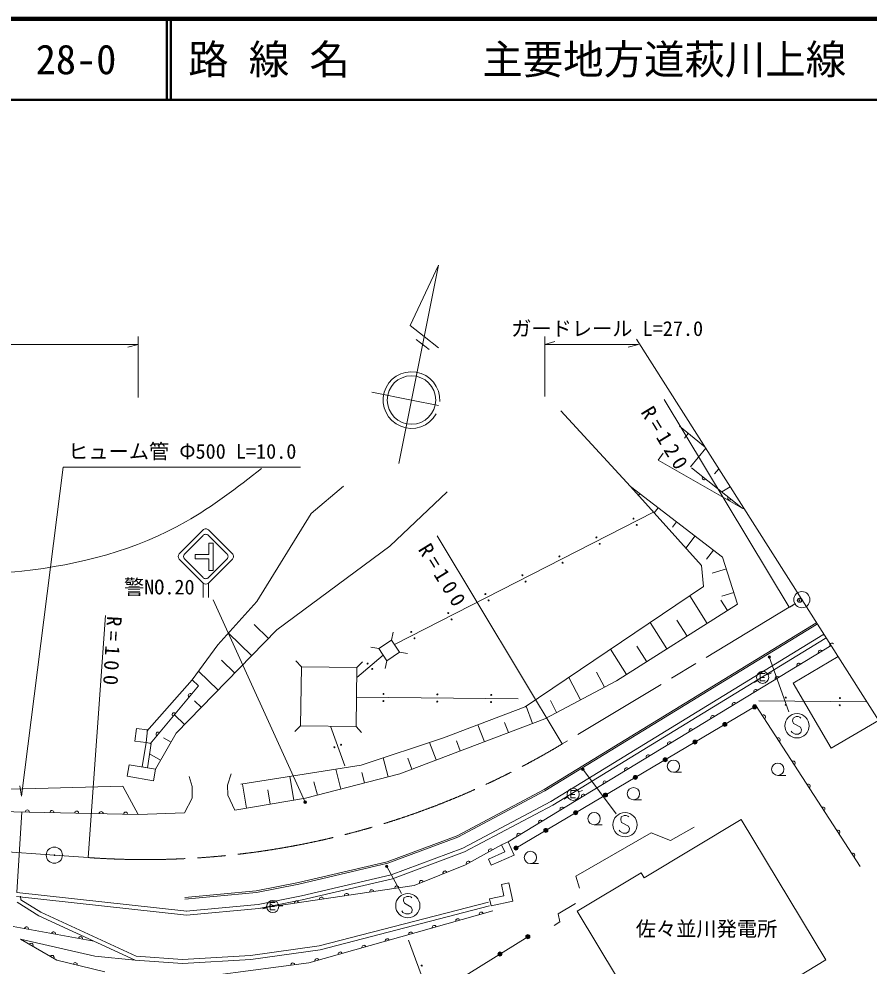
# Model space of a CAD drawing. Units: millimetres, scale not verified. Extents: x 40000 to 680000, y 20000 to 380000.
# Drawn here: x 159450 to 264560, y 262911 to 380000 of the extents above; entities that cross this region are included whole.
import ezdxf
from ezdxf.enums import TextEntityAlignment as Align

# ---------------------------------------------------------------- set-up
doc = ezdxf.new("R2010")
doc.units = ezdxf.units.MM
doc.header["$LTSCALE"] = 1000
doc.header["$PDMODE"] = 32
doc.header["$PDSIZE"] = 500
doc.linetypes.add('CHAIN', pattern=[18.5, 12, -1.5, 3.5, -1.5])
for name, color, linetype, lineweight in [('M-BGD', 7, 'Continuous', 13), ('M-BMK', 2, 'CHAIN', 13), ('M-BMK-SRVR', 3, 'Continuous', 13), ('M-STR-HTXT', 7, 'Continuous', 13), ('M-STR-STRC', 7, 'Continuous', 13), ('M-TTL', 2, 'Continuous', 140), ('M-TTL-LINE', 7, 'Continuous', 50)]:
    doc.layers.add(name, color=color, linetype=linetype, lineweight=lineweight)
doc.layers.add('M-OTRS', color=6, linetype='Continuous')
doc.layers.add('M-TTL-TXT', color=7, linetype='Continuous')
doc.styles.add('ＭＳ ゴシック', font='')
doc.styles.get('ＭＳ ゴシック').set_extended_font_data('MS Gothic')

msp = doc.modelspace()

# ---------------------------------------------------------------- linework, layer by layer
at = {"layer": 'M-BGD'}
for p, q in [((235066, 322177), (226457, 331569)), ((241103, 329649), (244283, 327053)), ((242202, 328752), (241742, 328188)), ((244369, 326918), (242497, 324624)), ((239115, 326333), (238478, 325471)), ((238478, 325471), (248889, 319527)), ((248889, 319527), (242624, 324523)), ((245972, 324394), (245469, 323778)), ((199561, 322249), (195599, 318854)), ((235066, 322177), (246458, 313474)), ((243849, 312431), (235066, 322177)), ((247392, 322159), (246349, 321552)), ((205315, 314820), (212379, 321520)), ((236205, 321307), (236107, 321179)), ((188869, 307978), (195599, 318854)), ((205867, 302661), (237924, 319005)), ((238483, 319566), (237995, 318927)), ((248889, 319527), (249139, 319410)), ((240762, 317826), (240273, 317186)), ((243040, 316085), (241900, 314593)), ((191340, 304459), (205315, 314820)), ((245319, 314345), (244443, 313199)), ((246458, 313474), (248284, 307648)), ((244110, 309822), (243849, 312431)), ((246914, 312018), (245155, 311466)), ((222022, 294952), (244110, 309822)), ((184026, 302643), (188869, 307978)), ((244545, 305278), (242396, 308668)), ((247037, 306858), (246221, 308147)), ((247827, 309105), (246366, 308647)), ((248284, 307648), (233327, 298169)), ((242052, 303698), (240789, 305691)), ((191340, 304459), (178901, 291692)), ((190304, 303395), (188522, 305131)), ((224373, 284727), (257972, 305296)), ((224472, 284553), (258077, 305126)), ((239559, 302119), (237498, 305371)), ((257965, 305292), (258065, 305358)), ((258077, 305126), (258172, 305189)), ((188230, 301267), (185337, 304087)), ((205499, 303213), (205714, 304189)), ((225216, 283250), (258860, 303846)), ((225464, 282815), (259121, 303420)), ((258845, 303837), (258976, 303924)), ((259121, 303420), (259244, 303501)), ((180882, 298307), (184026, 302643)), ((203934, 302169), (202949, 302346)), ((203934, 302169), (205499, 303213)), ((204937, 300664), (203934, 302169)), ((205499, 303213), (206502, 301708)), ((219937, 278264), (259863, 302528)), ((237066, 300539), (235856, 302449)), ((259736, 302451), (259858, 302535)), ((201222, 298581), (204470, 301366)), ((206502, 301708), (204937, 300664)), ((206502, 301708), (207487, 301531)), ((234573, 298959), (232600, 302073)), ((255162, 297889), (260730, 301162)), ((186157, 299139), (184515, 300740)), ((194368, 299908), (193692, 300645)), ((194276, 292610), (194368, 299908)), ((194368, 299908), (201238, 299821)), ((201238, 299821), (201146, 292523)), ((201238, 299821), (201932, 300541)), ((204937, 300664), (204722, 299688)), ((184084, 297012), (181657, 299376)), ((228892, 295821), (227426, 298590)), ((231848, 297387), (230869, 299236)), ((251705, 299085), (251105, 299085)), ((251105, 299085), (251105, 298185)), ((251105, 298605), (251615, 298605)), ((252070, 298951), (252514, 299182)), ((180882, 298307), (175278, 291949)), ((175655, 290395), (181635, 297553)), ((181635, 297553), (180882, 298307)), ((233327, 298169), (224457, 293473)), ((250764, 298215), (250337, 297956)), ((251105, 298185), (251705, 298185)), ((259891, 289842), (255162, 297889)), ((182011, 294884), (181156, 295717)), ((201191, 296144), (221165, 295960)), ((225935, 294256), (225155, 295729)), ((250570, 295133), (263471, 275201)), ((250911, 295685), (264288, 295561)), ((179937, 292756), (178696, 293965)), ((211934, 291125), (222022, 294952)), ((220905, 277502), (250415, 294961)), ((222964, 292908), (222156, 295042)), ((224457, 293473), (206543, 286690)), ((216992, 290647), (216199, 292743)), ((219978, 291778), (219501, 293036)), ((265738, 293279), (259891, 289842)), ((173989, 292275), (173797, 290715)), ((175355, 292107), (173989, 292275)), ((175163, 290547), (175355, 292107)), ((178901, 291692), (176322, 287253)), ((194276, 292610), (193581, 291891)), ((201146, 292523), (194276, 292610)), ((197968, 292564), (199755, 287672)), ((201146, 292523), (201822, 291787)), ((173797, 290715), (175163, 290547)), ((174686, 287527), (175163, 290547)), ((175163, 290547), (175811, 290445)), ((175811, 290445), (175335, 287425)), ((178256, 290582), (177308, 291133)), ((201760, 287734), (211934, 291125)), ((211021, 288386), (210202, 290548)), ((214007, 289517), (213531, 290773)), ((176966, 288363), (175607, 289152)), ((205086, 286310), (204477, 288640)), ((208035, 287256), (207517, 288625)), ((173065, 287799), (172825, 286372)), ((176322, 287253), (173065, 287799)), ((175335, 287425), (174686, 287527)), ((176082, 285826), (176322, 287253)), ((186889, 285386), (201760, 287734)), ((199260, 284788), (198620, 287238)), ((172825, 286372), (176082, 285826)), ((180853, 285112), (180483, 286366)), ((185697, 286679), (185241, 285255)), ((193429, 283402), (192936, 286341)), ((206543, 286690), (194890, 283647)), ((202173, 285549), (201834, 286846)), ((240372, 286862), (241372, 286862)), ((253274, 286476), (254274, 286476)), ((172282, 285164), (154047, 284654)), ((174178, 281663), (172282, 285164)), ((180853, 283659), (180853, 285112)), ((185241, 285255), (185298, 284029)), ((187586, 282422), (187084, 285417)), ((190507, 282912), (190209, 284692)), ((196346, 284027), (195917, 285670)), ((213628, 279028), (224373, 284727)), ((213710, 278845), (224472, 284553)), ((228279, 284618), (227679, 284618)), ((227679, 284618), (227679, 283718)), ((228668, 284435), (229127, 284633)), ((179913, 281864), (180853, 283659)), ((185298, 284029), (186125, 282177)), ((194890, 283647), (186125, 282177)), ((227314, 283792), (226870, 283561)), ((227679, 284138), (228189, 284138)), ((227679, 283718), (228279, 283718)), ((235428, 283463), (236428, 283463)), ((136541, 282465), (174178, 281663)), ((214327, 277474), (225216, 283250)), ((214532, 277017), (225464, 282815)), ((159199, 272007), (159804, 281969)), ((174178, 281663), (179913, 281864)), ((236758, 273801), (248746, 281032)), ((248746, 281032), (259216, 263675)), ((230561, 280373), (231561, 280373)), ((239997, 278450), (242923, 280085)), ((204998, 275808), (213628, 279028)), ((205056, 275616), (213710, 278845)), ((228292, 274032), (237616, 279397)), ((237616, 279397), (239997, 278450)), ((214647, 275433), (219135, 277905)), ((219135, 277905), (219937, 278264)), ((219135, 277905), (219523, 277038)), ((219937, 278264), (220669, 276632)), ((205491, 274178), (214327, 277474)), ((205636, 273698), (214532, 277017)), ((217502, 276132), (219523, 277038)), ((220669, 276632), (217845, 275366)), ((194019, 273238), (204998, 275808)), ((194061, 273042), (205056, 275616)), ((208313, 272884), (214647, 275433)), ((217845, 275366), (217502, 276132)), ((222682, 275583), (223682, 275583)), ((194377, 271575), (205491, 274178)), ((228751, 272540), (228292, 274032)), ((228472, 269681), (236369, 274444)), ((236758, 273801), (236369, 274444)), ((188786, 272204), (194019, 273238)), ((188815, 272006), (194061, 273042)), ((189103, 270024), (208313, 272884)), ((194483, 271087), (205636, 273698)), ((220020, 273192), (219114, 272995)), ((219114, 272995), (219416, 271607)), ((220507, 270952), (220020, 273192)), ((159199, 272007), (180218, 269680)), ((179957, 271374), (188786, 272204)), ((179976, 271175), (188815, 272006)), ((159144, 271511), (180163, 269184)), ((159226, 270790), (161920, 269135)), ((159640, 271568), (159695, 271089)), ((159695, 271089), (162156, 269576)), ((180116, 269681), (189031, 270520)), ((189031, 270520), (194377, 271575)), ((189103, 270024), (194483, 271087)), ((191128, 270763), (190528, 270763)), ((190528, 270763), (190528, 269863)), ((196589, 265407), (217493, 270820)), ((219416, 271607), (217651, 271223)), ((217651, 271223), (217836, 270372)), ((217836, 270372), (220507, 270952)), ((226112, 269356), (228264, 270647)), ((162156, 269576), (173957, 264142)), ((180163, 269184), (189103, 270024)), ((190100, 270103), (189615, 269983)), ((190528, 270283), (191038, 270283)), ((190528, 269863), (191128, 269863)), ((191576, 270338), (192075, 270374)), ((195293, 263303), (218055, 269747)), ((196687, 264916), (217618, 270336)), ((226313, 268381), (226112, 269356)), ((233458, 261415), (228472, 269681)), ((161920, 269135), (173831, 263650)), ((225624, 267922), (226313, 268381)), ((158730, 267798), (168727, 266000)), ((159644, 266245), (168819, 264144)), ((159644, 266245), (164126, 263653)), ((191317, 247231), (222373, 266544)), ((207629, 266118), (212438, 252953)), ((188070, 264213), (196589, 265407)), ((188119, 263715), (196687, 264916)), ((164126, 263653), (170079, 262183)), ((168819, 264144), (173831, 263650)), ((173831, 263650), (179681, 263228)), ((173957, 264142), (179685, 263729)), ((179681, 263228), (188119, 263715)), ((179685, 263729), (188070, 264213)), ((259216, 263675), (240174, 252189)), ((180305, 261342), (195293, 263303))]:
    msp.add_line(p, q, dxfattribs=at)
for centre, radius in [((235434, 318230), 60), ((235434, 318230), 40), ((235434, 318230), 20), ((235834, 317446), 60), ((235834, 317446), 40), ((235834, 317446), 20), ((230855, 315895), 60), ((230855, 315895), 40), ((230855, 315895), 20), ((231254, 315111), 60), ((231254, 315111), 40), ((231254, 315111), 20), ((226275, 313560), 60), ((226275, 313560), 40), ((226275, 313560), 20), ((226675, 312776), 60), ((226675, 312776), 40), ((226675, 312776), 20), ((221695, 311225), 60), ((221695, 311225), 40), ((221695, 311225), 20), ((222095, 310441), 60), ((222095, 310441), 40), ((222095, 310441), 20), ((217116, 308890), 60), ((217116, 308890), 40), ((217116, 308890), 20), ((217516, 308106), 60), ((217516, 308106), 40), ((217516, 308106), 20), ((212536, 306555), 60), ((212536, 306555), 40), ((212536, 306555), 20), ((212936, 305771), 60), ((212936, 305771), 40), ((212936, 305771), 20), ((207957, 304221), 60), ((207957, 304221), 40), ((207957, 304221), 20), ((208356, 303437), 60), ((208356, 303437), 40), ((208356, 303437), 20), ((202559, 300307), 60), ((202559, 300307), 40), ((202559, 300307), 20), ((203132, 299639), 60), ((203132, 299639), 40), ((203132, 299639), 20), ((251405, 298605), 750), ((204524, 296554), 60), ((204524, 296554), 40), ((204524, 296554), 20), ((211182, 296492), 60), ((211182, 296492), 40), ((211182, 296492), 20), ((217840, 296431), 60), ((217840, 296431), 40), ((217840, 296431), 20), ((204516, 295674), 60), ((204516, 295674), 40), ((204516, 295674), 20), ((211174, 295612), 60), ((211174, 295612), 40), ((211174, 295612), 20), ((217832, 295551), 60), ((217832, 295551), 40), ((217832, 295551), 20), ((250415, 294961), 250), ((250415, 294961), 220), ((250415, 294961), 190), ((250415, 294961), 160), ((250415, 294961), 130), ((254251, 295214), 60), ((254259, 296094), 60), ((254251, 295214), 40), ((254259, 296094), 40), ((254251, 295214), 20), ((254259, 296094), 20), ((260940, 295152), 60), ((260948, 296032), 60), ((260940, 295152), 40), ((260948, 296032), 40), ((260940, 295152), 20), ((260948, 296032), 20), ((250415, 294961), 100), ((250415, 294961), 70), ((250415, 294961), 40), ((250415, 294961), 10), ((246726, 292778), 250), ((246726, 292778), 220), ((246726, 292778), 190), ((246726, 292778), 160), ((246726, 292778), 130), ((246726, 292778), 100), ((246726, 292778), 70), ((246726, 292778), 40), ((246726, 292778), 10), ((243038, 290596), 250), ((243038, 290596), 220), ((243038, 290596), 190), ((243038, 290596), 160), ((243038, 290596), 130), ((243038, 290596), 100), ((243038, 290596), 70), ((243038, 290596), 40), ((243038, 290596), 10), ((198448, 289967), 60), ((198448, 289967), 40), ((198448, 289967), 20), ((199275, 290269), 60), ((199275, 290269), 40), ((199275, 290269), 20), ((239349, 288414), 250), ((239349, 288414), 220), ((239349, 288414), 190), ((239349, 288414), 160), ((239349, 288414), 130), ((239349, 288414), 100), ((239349, 288414), 70), ((239349, 288414), 40), ((239349, 288414), 10), ((240372, 287622), 760), ((253274, 287236), 760), ((235660, 286231), 250), ((235660, 286231), 220), ((235660, 286231), 190), ((235660, 286231), 160), ((235660, 286231), 130), ((235660, 286231), 100), ((235660, 286231), 70), ((235660, 286231), 40), ((235660, 286231), 10), ((227979, 284138), 750), ((235428, 284223), 760), ((231971, 284049), 250), ((231971, 284049), 220), ((231971, 284049), 190), ((231971, 284049), 160), ((231971, 284049), 130), ((231971, 284049), 100), ((231971, 284049), 70), ((231971, 284049), 40), ((231971, 284049), 10), ((228282, 281867), 250), ((228282, 281867), 220), ((228282, 281867), 190), ((228282, 281867), 160), ((228282, 281867), 130), ((228282, 281867), 100), ((228282, 281867), 70), ((228282, 281867), 40), ((228282, 281867), 10), ((230561, 281133), 760), ((224594, 279684), 250), ((224594, 279684), 220), ((224594, 279684), 190), ((224594, 279684), 160), ((224594, 279684), 130), ((224594, 279684), 100), ((224594, 279684), 70), ((224594, 279684), 40), ((224594, 279684), 10), ((220905, 277502), 250), ((220905, 277502), 220), ((220905, 277502), 190), ((220905, 277502), 160), ((220905, 277502), 130), ((220905, 277502), 100), ((220905, 277502), 70), ((220905, 277502), 40), ((220905, 277502), 10), ((222682, 276343), 760), ((190828, 270283), 750), ((222373, 266544), 250), ((222373, 266544), 220), ((222373, 266544), 190), ((222373, 266544), 160), ((222373, 266544), 130), ((222373, 266544), 100), ((222373, 266544), 70), ((222373, 266544), 40), ((222373, 266544), 10), ((218922, 264399), 250), ((218922, 264399), 220), ((218922, 264399), 190), ((218922, 264399), 160), ((218922, 264399), 130), ((218922, 264399), 100), ((218922, 264399), 70), ((218922, 264399), 40), ((218922, 264399), 10), ((209244, 262978), 60), ((209244, 262978), 40), ((209244, 262978), 20)]:
    msp.add_circle(centre, radius, dxfattribs=at)
for centre, start, end in [((244190, 323274), 141.43134, 321.43134), ((247323, 320776), 141.43134, 321.43134), ((259942, 302592), 34.36929, 214.36929), ((258532, 301719), 31.28804, 211.28804), ((255870, 300102), 31.28804, 211.28804), ((253208, 298484), 31.28804, 211.28804), ((180639, 296360), 50.12036, 230.12036), ((250547, 296866), 31.28804, 211.28804), ((247885, 295249), 31.28804, 211.28804), ((178645, 293974), 50.12036, 230.12036), ((251491, 293709), 302.91445, 122.91445), ((245223, 293631), 31.28804, 211.28804), ((176652, 291588), 50.12036, 230.12036), ((242562, 292014), 31.28804, 211.28804), ((239900, 290396), 31.28804, 211.28804), ((253334, 290862), 302.91445, 122.91445), ((237238, 288779), 31.28804, 211.28804), ((255177, 288014), 302.91445, 122.91445), ((234576, 287161), 31.28804, 211.28804), ((231915, 285543), 31.28804, 211.28804), ((257020, 285167), 302.91445, 122.91445), ((229253, 283926), 31.28804, 211.28804), ((160481, 281955), 358.77876, 178.77876), ((226591, 282308), 31.28804, 211.28804), ((258863, 282320), 302.91445, 122.91445), ((163525, 281890), 358.77876, 178.77876), ((166569, 281825), 358.77876, 178.77876), ((169613, 281760), 358.77876, 178.77876), ((172656, 281695), 358.77876, 178.77876), ((223930, 280691), 31.28804, 211.28804), ((221268, 279073), 31.28804, 211.28804), ((260706, 279472), 302.91445, 122.91445), ((217761, 277148), 28.84287, 208.84287), ((262549, 276625), 302.91445, 122.91445), ((215013, 275634), 28.84287, 208.84287), ((212124, 274418), 21.92178, 201.92178), ((209213, 273246), 21.92178, 201.92178), ((199964, 271641), 8.46665, 188.46665), ((203067, 272103), 8.46665, 188.46665), ((206170, 272565), 8.46665, 188.46665), ((190655, 270255), 8.46665, 188.46665), ((193758, 270717), 8.46665, 188.46665), ((196861, 271179), 8.46665, 188.46665), ((216604, 269336), 15.80559, 195.80559), ((213701, 268514), 15.80559, 195.80559), ((160396, 267498), 349.80531, 169.80531), ((163729, 266899), 349.80531, 169.80531), ((207894, 266870), 15.80559, 195.80559), ((210798, 267692), 15.80559, 195.80559), ((167061, 266300), 349.80531, 169.80531), ((204991, 266049), 15.80559, 195.80559), ((160950, 265490), 329.96672, 149.96672), ((199185, 264405), 15.80559, 195.80559), ((202088, 265227), 15.80559, 195.80559), ((163562, 263980), 329.96672, 149.96672), ((196282, 263583), 15.80559, 195.80559), ((166422, 263086), 346.12247, 166.12247), ((193321, 263045), 7.4543, 187.4543)]:
    msp.add_arc(centre, 250, start, end, dxfattribs=at)
msp.add_open_spline([(70920, 316840), (71611, 316573), (72303, 316306), (73008, 316095), (75204, 315440), (77534, 315337), (79850, 315171), (88895, 314521), (97728, 312907), (106662, 312304), (114861, 311977), (123068, 312432), (131349, 312120), (140844, 311853), (150318, 310763), (159826, 311750), (166896, 312484), (173985, 314367), (180107, 317852), (183407, 319730), (186426, 322073), (189446, 324416)], degree=3, knots=[0, 0, 0, 0, 1, 1, 1, 2, 2, 2, 3, 3, 3, 4, 4, 4, 5, 5, 5, 6, 6, 6, 7, 7, 7, 7], dxfattribs=at)
at = {"layer": 'M-BMK'}
for p, q in [((254698, 307260), (226631, 290378)), ((163830, 276618), (98006, 281277)), ((168028, 276321), (163830, 276618))]:
    msp.add_line(p, q, dxfattribs=at)
for centre, radius, start, end in [((192846, 410092), 120000, 301.0262, 301.45258), ((175088, 376072), 100000, 265.95142, 301.0262)]:
    msp.add_arc(centre, radius, start, end, dxfattribs=at)
at = {"layer": 'M-BMK-SRVR'}
for p, q in [((211345, 349549), (207803, 342103)), ((207984, 332885), (211345, 349549)), ((207803, 342103), (209566, 340727)), ((210157, 339132), (208580, 340362)), ((209566, 340727), (211329, 339351)), ((235800, 340408), (256252, 308211)), ((207984, 332885), (203083, 333874)), ((206403, 325043), (207984, 332885)), ((207984, 332885), (211336, 332209)), ((256252, 308211), (270427, 285897))]:
    msp.add_line(p, q, dxfattribs=at)
for centre, radius in [((207984, 332885), 3000), ((256252, 308211), 1000), ((256252, 308211), 40), ((163830, 276618), 1000), ((163830, 276618), 40)]:
    msp.add_circle(centre, radius, dxfattribs=at)
msp.add_arc((207984, 332885), 3500, 357.22153, 331.07547, dxfattribs=at)
at = {"layer": 'M-OTRS'}
msp.add_point((255977, 308129), dxfattribs=at)
at = {"layer": 'M-STR-HTXT'}
for p, q in [((174178, 340758), (174178, 333216)), ((224457, 333331), (224457, 340758)), ((75640, 339758), (174178, 339758)), ((174178, 339758), (172928, 339408)), ((224457, 339758), (225707, 340108)), ((224457, 339758), (236037, 339758)), ((236037, 339758), (234787, 339408)), ((254698, 307260), (239235, 332968)), ((159752, 283914), (164907, 324579)), ((164907, 324579), (194282, 324579)), ((226631, 290378), (211169, 316086)), ((170146, 306246), (168028, 276321)), ((159752, 283914), (159562, 285199))]:
    msp.add_line(p, q, dxfattribs=at)
at = {"layer": 'M-STR-STRC'}
for p, q in [((182216, 316828), (179272, 313884)), ((182216, 316150), (179950, 313884)), ((182895, 316828), (185839, 313884)), ((182895, 316150), (185161, 313884)), ((182917, 315192), (182917, 313811)), ((183457, 315192), (182917, 315192)), ((183457, 311831), (183457, 315192)), ((182917, 313811), (181256, 313811)), ((181256, 313811), (181256, 313271)), ((179272, 313205), (182216, 310261)), ((182216, 310940), (179950, 313205)), ((182917, 313271), (181256, 313271)), ((185161, 313205), (182895, 310940)), ((182895, 310261), (185839, 313205)), ((182917, 311831), (182917, 313271)), ((182917, 311831), (183457, 311831)), ((182216, 310261), (182216, 308468)), ((182895, 310261), (182895, 308468)), ((183479, 308195), (194842, 283173)), ((252222, 301120), (254624, 294331)), ((255174, 293575), (255114, 293215)), ((255114, 293215), (255234, 292915)), ((255534, 293755), (255174, 293575)), ((255234, 292915), (256074, 292435)), ((255774, 293755), (255534, 293755)), ((256014, 293695), (255774, 293755)), ((256134, 293575), (256014, 293695)), ((255054, 291775), (254934, 291955)), ((255414, 291595), (255054, 291775)), ((255834, 291595), (255414, 291595)), ((256134, 291775), (255834, 291595)), ((256074, 292435), (256194, 292135)), ((256194, 292135), (256134, 291775)), ((233286, 281722), (229168, 287243)), ((233910, 281339), (233850, 280979)), ((234270, 281519), (233910, 281339)), ((234510, 281519), (234270, 281519)), ((234750, 281459), (234510, 281519)), ((234870, 281339), (234750, 281459)), ((233850, 280979), (233970, 280679)), ((233970, 280679), (234810, 280199)), ((234810, 280199), (234930, 279899)), ((234930, 279899), (234870, 279539)), ((233790, 279539), (233670, 279719)), ((234150, 279359), (233790, 279539)), ((234570, 279359), (234150, 279359)), ((234870, 279539), (234570, 279359)), ((204920, 275231), (206770, 271873)), ((207051, 271341), (206991, 270981)), ((206991, 270981), (207111, 270681)), ((207411, 271521), (207051, 271341)), ((207111, 270681), (207951, 270201)), ((207651, 271521), (207411, 271521)), ((207891, 271461), (207651, 271521)), ((208011, 271341), (207891, 271461)), ((206931, 269541), (206811, 269721)), ((207291, 269361), (206931, 269541)), ((207711, 269361), (207291, 269361)), ((208011, 269541), (207711, 269361)), ((207951, 270201), (208071, 269901)), ((208071, 269901), (208011, 269541))]:
    msp.add_line(p, q, dxfattribs=at)
for centre, radius in [((252222, 301120), 150), ((252222, 301120), 90), ((252222, 301120), 30), ((255654, 292615), 1500), ((229168, 287243), 150), ((229168, 287243), 90), ((229168, 287243), 30), ((194842, 283173), 150), ((194842, 283173), 90), ((194842, 283173), 30), ((234390, 280379), 1500), ((204920, 275231), 150), ((204920, 275231), 90), ((204920, 275231), 30), ((207531, 270381), 1500)]:
    msp.add_circle(centre, radius, dxfattribs=at)
for centre, start, end in [((182556, 316489), 45.00001, 135.00001), ((182556, 315810), 45.00001, 135.00016), ((179611, 313545), 135, 225), ((180290, 313545), 135.00015, 224.99989), ((184821, 313545), 314.99995, 45.00001), ((185500, 313545), 315, 45.00001), ((182556, 311279), 224.99989, 314.99995), ((182556, 310600), 225, 315)]:
    msp.add_arc(centre, 480, start, end, dxfattribs=at)
at = {"layer": 'M-TTL'}
msp.add_line((680000, 380000), (40000, 380000), dxfattribs=at)
at = {"layer": 'M-TTL-LINE'}
for p, q in [((177750, 380000), (177750, 370000)), ((178250, 380000), (178250, 370000)), ((40000, 370000), (680000, 370000))]:
    msp.add_line(p, q, dxfattribs=at)

# ---------------------------------------------------------------- texts
at = {"layer": 'M-BGD', "style": 'ＭＳ ゴシック'}
msp.add_text('佐々並川発電所', height=1833, dxfattribs=at).set_placement((235707, 266048), align=Align.BOTTOM_LEFT)
at = {"layer": 'M-STR-HTXT', "style": 'ＭＳ ゴシック'}
for s, p in [('ガードレール L=27.0', (220310, 340258)), ('ヒューム管 Φ500 L=10.0', (165532, 325079))]:
    msp.add_text(s, height=1833, dxfattribs=at).set_placement(p, align=Align.BOTTOM_LEFT)
at = {"layer": 'M-STR-HTXT', "char_height": 1833, "attachment_point": 7, "style": 'ＭＳ ゴシック'}
for s, insert, rotation in [('\\T1.46;R=120', (236244, 331380), 301.3), ('\\T1.46;R=100', (208717, 314405), 301.8), ('\\T1.46;R=100', (170320, 306217), 266.7)]:
    msp.add_mtext(s, dxfattribs=dict(at, insert=insert, rotation=rotation))
at = {"layer": 'M-STR-STRC', "style": 'ＭＳ ゴシック'}
msp.add_text('警NO.20', height=1833, dxfattribs=at).set_placement((172433, 308303), align=Align.BOTTOM_LEFT)
at = {"layer": 'M-TTL-TXT', "style": 'ＭＳ ゴシック'}
for s, p in [('路 線 名', (180380, 375000)), ('主要地方道萩川上線', (216734, 375000)), ('28-0', (161521, 375000))]:
    msp.add_text(s, height=3666, dxfattribs=at).set_placement(p, align=Align.MIDDLE_LEFT)

doc.saveas('drawing.dxf')
